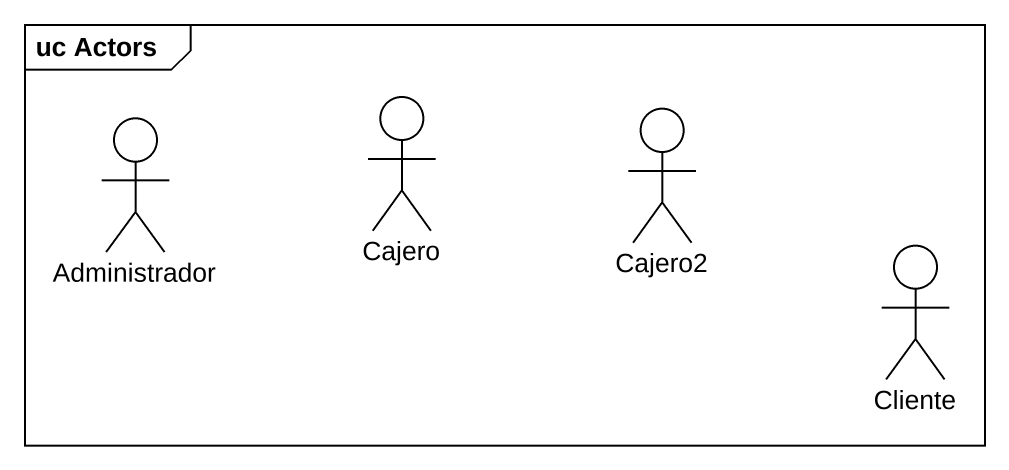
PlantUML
@startuml
mainframe uc Actors
actor Administrador
actor Cajero
actor Cajero2
actor Cliente
@enduml
